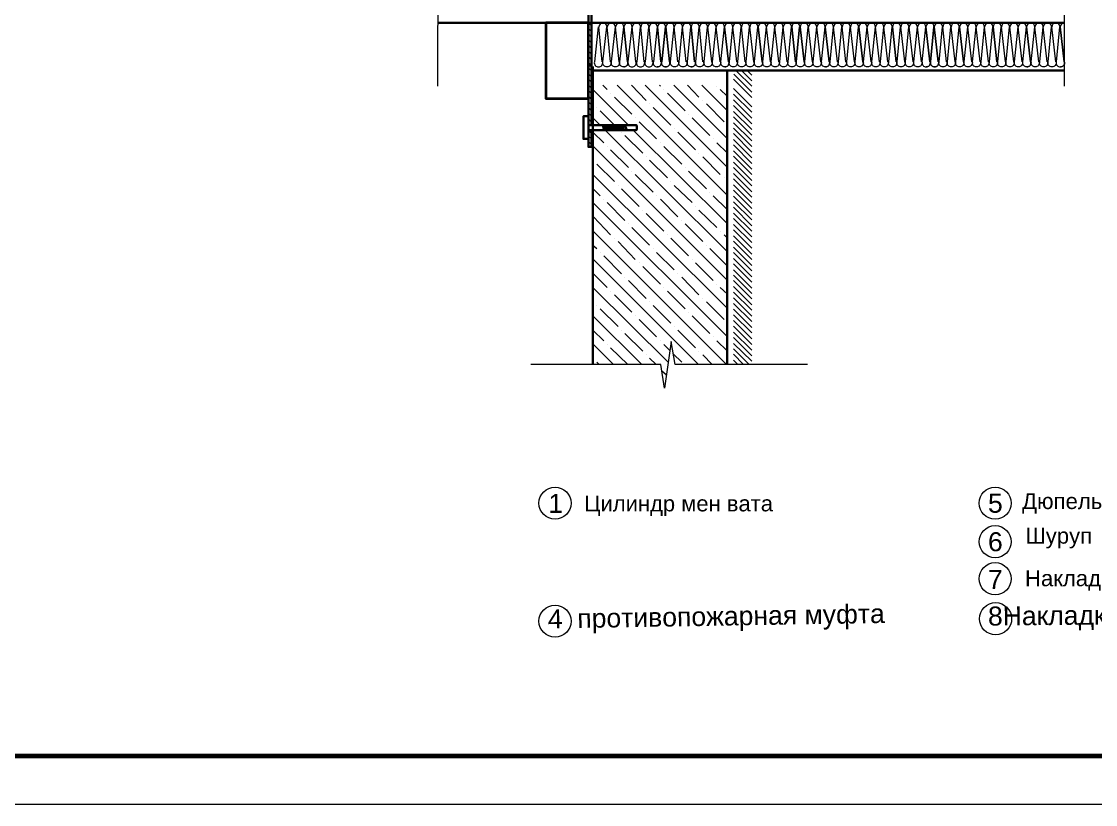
# Model space of a CAD drawing. Header units: millimetres. Extents: x -10178924 to 11692288, y -947381 to 58396.
# Drawn here: x -107758 to -96682, y -25808 to -17737 of the extents above; entities that cross this region are included whole.
import ezdxf

# ---------------------------------------------------------------- set-up
doc = ezdxf.new("R2010")
doc.units = ezdxf.units.MM
for name, color, linetype, true_color in [('PDF _!ВК_надписи', 7, 'Continuous', 0xffffff), ('PDF _!К1', 7, 'Continuous', 0xb85c00), ('PDF _Сталь', 7, 'Continuous', 0x545454), ('PDF _Штрих Мин. Вата', 7, 'Continuous', 0xb09603)]:
    doc.layers.add(name, color=color, linetype=linetype, true_color=true_color)
doc.layers.add('PDF _0', color=7, linetype='Continuous', lineweight=9)
doc.layers.add('PDF _Текст', color=7, linetype='Continuous', lineweight=5)
for name, color, linetype in [('PDF _Железобетон', 7, 'Continuous'), ('PDF _Сноски', 7, 'Continuous'), ('PDF _Тонкая линия', 7, 'Continuous'), ('PDF _Штрих Железобетон', 7, 'Continuous'), ('PDF _Штрих Сталь', 7, 'Continuous')]:
    doc.layers.add(name, color=color, linetype=linetype)
doc.styles.add('PDF Arial-BoldItalicMT', font='arial.ttf')
doc.styles.add('PDF Arial-ItalicMT', font='arial.ttf')
doc.styles.add('PDF ArialMT', font='arial.ttf')

msp = doc.modelspace()

# ---------------------------------------------------------------- linework, layer by layer
at = {"layer": 'PDF _!ВК_надписи', "color": 7, "linetype": 'Continuous', "lineweight": 60, "elevation": -2956.2}
msp.add_lwpolyline([(-44253.2, 57790.7), (-44253.2, -25308.1), (-160653.6, -25308.1), (-160653.6, 57790.7)], close=True, dxfattribs=at)
at = {"layer": 'PDF _!К1', "lineweight": 35, "elevation": 2526.9}
msp.add_lwpolyline([(-101911.3, -18530.5), (-101911.3, -17752), (-102348.9, -17752), (-102348.9, -18530.5)], close=True, dxfattribs=at)
at = {"layer": 'PDF _0', "color": 18, "linetype": 'Continuous', "lineweight": 0, "true_color": 0x000000}
msp.add_line((-43753.6, -25807.6, -2956.2), (-162651.8, -25807.6, -2956.2), dxfattribs=at)
at = {"layer": 'PDF _Железобетон', "lineweight": 30, "elevation": 2526.9}
for points in [[(-101865.5, -18199.7), (-101865.5, -21273.1)], [(-100481.5, -18240.4), (-101865.5, -18240.4)], [(-100481.5, -18240.4), (-100481.5, -21273.1)]]:
    msp.add_lwpolyline(points, dxfattribs=at)
at = {"layer": 'PDF _Сноски', "lineweight": 18}
for centre in [(-102255.9, -22701.7, 2526.9), (-97716.9, -22701.7, 2526.9), (-97716.9, -22701.7, 2526.9), (-97716.9, -23098.6, 2526.9), (-97716.9, -23480.2, 2526.9), (-102255.9, -23917.8, 2526.9), (-97711.9, -23892.4, 2526.9)]:
    msp.add_circle(centre, 165.4, dxfattribs=at)
at = {"layer": 'PDF _Сталь', "lineweight": 30, "elevation": 2526.9}
for points in [[(-101880.8, -15401.1), (-101880.8, -18189.6), (-101911.3, -18189.6), (-101911.3, -15177.3), (-101880.8, -15177.3), (-101880.8, -15345.2)], [(-97006.1, -17752), (-103463.3, -17752)], [(-101880.8, -18805.2), (-101880.8, -18189.6), (-101911.3, -18189.6), (-101911.3, -19029.1), (-101880.8, -19029.1), (-101880.8, -18856.1)], [(-97006.1, -18240.4), (-101865.5, -18240.4)], [(-98354.6, -18240.4), (-98415.6, -18240.4)], [(-101911.3, -18805.2), (-101417.7, -18805.2), (-101412.7, -18810.3), (-101412.7, -18851), (-101417.7, -18856.1), (-101911.3, -18856.1)], [(-101763.8, -18805.2), (-101748.5, -18856.1)], [(-101738.3, -18805.2), (-101723, -18856.1)], [(-101712.9, -18805.2), (-101697.6, -18856.1)], [(-101687.4, -18805.2), (-101672.2, -18856.1)], [(-101662, -18805.2), (-101646.7, -18856.1)], [(-101636.5, -18805.2), (-101621.3, -18856.1)], [(-101611.1, -18805.2), (-101595.8, -18856.1)], [(-101585.7, -18805.2), (-101570.4, -18856.1)], [(-101560.2, -18805.2), (-101545, -18856.1)], [(-101534.8, -18805.2), (-101514.4, -18856.1)]]:
    msp.add_lwpolyline(points, dxfattribs=at)
msp.add_lwpolyline([(-101911.3, -18947.7), (-101962.2, -18947.7), (-101962.2, -18713.7), (-101911.3, -18713.7)], close=True, dxfattribs=at)
at = {"layer": 'PDF _Тонкая линия', "lineweight": 18, "elevation": 2526.9}
for points in [[(-103468.4, -15782.8), (-103463.3, -16998.9), (-103707.5, -17034.5), (-103224.1, -17105.7), (-103463.3, -17146.4), (-103468.4, -18403.3)], [(-97006.1, -15782.8), (-97006.1, -16998.9), (-97245.3, -17034.5), (-96761.9, -17105.7), (-97006.1, -17146.4), (-97006.1, -18403.3)], [(-99652.1, -21273.1), (-101015.8, -21273.1), (-101056.5, -21033.9), (-101127.7, -21517.3), (-101163.3, -21273.1), (-102506.7, -21273.1)]]:
    msp.add_lwpolyline(points, dxfattribs=at)
at = {"layer": 'PDF _Штрих Железобетон', "lineweight": 18, "elevation": 2526.9}
for points in [[(-101865.5, -18438.9), (-101499.2, -18805.2)], [(-101763.8, -18393.1), (-101718, -18438.9)], [(-101682.3, -18474.5), (-101682.3, -18474.5)], [(-101616.2, -18393.1), (-100481.5, -19527.8)], [(-101468.6, -18393.1), (-101316, -18550.8)], [(-101326.2, -18393.1), (-100481.5, -19237.8)], [(-101178.6, -18393.1), (-101168.4, -18403.3)], [(-101132.8, -18438.9), (-101132.8, -18438.9)], [(-101097.2, -18474.5), (-100914, -18657.7)], [(-101031, -18393.1), (-100481.5, -18942.6)], [(-100888.6, -18393.1), (-100771.5, -18515.2)], [(-100741, -18393.1), (-100481.5, -18652.6)], [(-100588.3, -18403.3), (-100588.3, -18403.3)], [(-100552.7, -18438.9), (-100481.5, -18505)], [(-101865.5, -18581.4), (-101860.4, -18586.5)], [(-101641.6, -18515.2), (-101463.5, -18693.3)], [(-101280.4, -18586.5), (-101280.4, -18586.5)], [(-100730.8, -18550.8), (-100730.8, -18550.8)], [(-100695.2, -18586.5), (-100512, -18769.6)], [(-101824.8, -18622.1), (-101824.8, -18622.1)], [(-101789.2, -18657.7), (-101641.6, -18805.2)], [(-101244.7, -18622.1), (-101061.6, -18805.2)], [(-100878.4, -18693.3), (-100878.4, -18693.3)], [(-101865.5, -18728.9), (-101789.2, -18805.2)], [(-101427.9, -18728.9), (-101427.9, -18728.9)], [(-101387.2, -18769.6), (-101209.1, -18947.7)], [(-100842.8, -18728.9), (-100659.6, -18912.1)], [(-101865.5, -18876.5), (-101753.6, -18988.4)], [(-101738.3, -18856.1), (-100481.5, -20107.9)], [(-101570.4, -18876.5), (-101570.4, -18876.5)], [(-101534.8, -18912.1), (-101351.6, -19095.3)], [(-101448.3, -18856.1), (-100481.5, -19817.8)], [(-101025.9, -18840.9), (-101025.9, -18840.9)], [(-100990.3, -18876.5), (-100807.1, -19059.7)], [(-101865.5, -19019), (-100481.5, -20403)], [(-101718, -19024), (-101718, -19024)], [(-101168.4, -18988.4), (-101168.4, -18988.4)], [(-101132.8, -19024), (-100949.6, -19207.2)], [(-100624, -18947.7), (-100624, -18947.7)], [(-100588.3, -18988.4), (-100481.5, -19090.2)], [(-101682.3, -19059.7), (-101499.2, -19242.8)], [(-101316, -19130.9), (-101316, -19130.9)], [(-100771.5, -19095.3), (-100771.5, -19095.3)], [(-100730.8, -19130.9), (-100552.7, -19314.1)], [(-101860.4, -19166.5), (-101860.4, -19166.5)], [(-101824.8, -19207.2), (-101641.6, -19385.3)], [(-101280.4, -19166.5), (-101097.2, -19349.7)], [(-100914, -19242.8), (-100914, -19242.8)], [(-101865.5, -19314.1), (-100481.5, -20693)], [(-101463.5, -19278.5), (-101463.5, -19278.5)], [(-101427.9, -19314.1), (-101244.7, -19497.3)], [(-100878.4, -19278.5), (-100695.2, -19461.6)], [(-100512, -19349.7), (-100512, -19349.7)], [(-101865.5, -19456.6), (-101789.2, -19532.9)], [(-101606, -19426), (-101606, -19426)], [(-101570.4, -19461.6), (-101387.2, -19644.8)], [(-101061.6, -19385.3), (-101061.6, -19385.3)], [(-101025.9, -19426), (-100842.8, -19604.1)], [(-101865.5, -19604.1), (-100481.5, -20983.1)], [(-101753.6, -19568.5), (-101753.6, -19568.5)], [(-101718, -19604.1), (-101534.8, -19787.3)], [(-101209.1, -19532.9), (-101209.1, -19532.9)], [(-101168.4, -19568.5), (-100990.3, -19751.7)], [(-100659.6, -19497.3), (-100659.6, -19497.3)], [(-100624, -19532.9), (-100481.5, -19675.4)], [(-101351.6, -19680.4), (-101351.6, -19680.4)], [(-100807.1, -19644.8), (-100807.1, -19644.8)], [(-100771.5, -19680.4), (-100588.3, -19858.5)], [(-101860.4, -19751.7), (-101682.3, -19934.9)], [(-101499.2, -19822.9), (-101499.2, -19822.9)], [(-101316, -19716.1), (-101132.8, -19899.2)], [(-100949.6, -19787.3), (-100949.6, -19787.3)], [(-100914, -19822.9), (-100730.8, -20006.1)], [(-101865.5, -19894.2), (-100486.6, -21273.1)], [(-101463.5, -19858.5), (-101280.4, -20041.7)], [(-101097.2, -19934.9), (-101097.2, -19934.9)], [(-100552.7, -19899.2), (-100552.7, -19899.2)], [(-100512, -19934.9), (-100481.5, -19965.4)], [(-101865.5, -20041.7), (-101824.8, -20077.3)], [(-101641.6, -19970.5), (-101641.6, -19970.5)], [(-101606, -20006.1), (-101427.9, -20189.3)], [(-101061.6, -19970.5), (-100878.4, -20153.7)], [(-100695.2, -20041.7), (-100695.2, -20041.7)], [(-101789.2, -20118), (-101789.2, -20118)], [(-101753.6, -20153.7), (-101570.4, -20336.8)], [(-101244.7, -20077.3), (-101244.7, -20077.3)], [(-101209.1, -20118), (-101025.9, -20296.1)], [(-100659.6, -20077.3), (-100481.5, -20255.4)], [(-101865.5, -20184.2), (-100776.6, -21273.1)], [(-101387.2, -20224.9), (-101387.2, -20224.9)], [(-101351.6, -20260.5), (-101168.4, -20443.7)], [(-100842.8, -20189.3), (-100842.8, -20189.3)], [(-100807.1, -20224.9), (-100624, -20408.1)], [(-101865.5, -20331.8), (-101718, -20479.3)], [(-101534.8, -20372.5), (-101534.8, -20372.5)], [(-100990.3, -20336.8), (-100990.3, -20336.8)], [(-100949.6, -20372.5), (-100771.5, -20555.6)], [(-101865.5, -20479.3), (-101087, -21252.7)], [(-101499.2, -20408.1), (-101316, -20591.3)], [(-101132.8, -20479.3), (-101132.8, -20479.3)], [(-100588.3, -20443.7), (-100588.3, -20443.7)], [(-100552.7, -20479.3), (-100481.5, -20545.5)], [(-101682.3, -20514.9), (-101682.3, -20514.9)], [(-101641.6, -20555.6), (-101463.5, -20733.7)], [(-101097.2, -20514.9), (-100914, -20698.1)], [(-100730.8, -20591.3), (-100730.8, -20591.3)], [(-101865.5, -20621.8), (-101860.4, -20626.9)], [(-101824.8, -20662.5), (-101824.8, -20662.5)], [(-101789.2, -20698.1), (-101606, -20881.3)], [(-101280.4, -20626.9), (-101280.4, -20626.9)], [(-101244.7, -20662.5), (-101061.6, -20845.7)], [(-100695.2, -20626.9), (-100512, -20810.1)], [(-101865.5, -20769.4), (-101361.8, -21273.1)], [(-101427.9, -20769.4), (-101427.9, -20769.4)], [(-101387.2, -20810.1), (-101209.1, -20988.2)], [(-100878.4, -20733.7), (-100878.4, -20733.7)], [(-100842.8, -20769.4), (-100659.6, -20952.5)], [(-101865.5, -20916.9), (-101753.6, -21028.9)], [(-101570.4, -20916.9), (-101570.4, -20916.9)], [(-101025.9, -20881.3), (-101025.9, -20881.3)], [(-100990.3, -20916.9), (-100807.1, -21100.1)], [(-101534.8, -20952.5), (-101351.6, -21135.7)], [(-101168.4, -21028.9), (-101168.4, -21028.9)], [(-100624, -20988.2), (-100624, -20988.2)], [(-100588.3, -21028.9), (-100481.5, -21130.6)], [(-101865.5, -21059.4), (-101651.8, -21273.1)], [(-101718, -21064.5), (-101718, -21064.5)], [(-101682.3, -21100.1), (-101504.2, -21273.1)], [(-101132.8, -21064.5), (-101066.7, -21130.6)], [(-100771.5, -21135.7), (-100771.5, -21135.7)], [(-101860.4, -21207), (-101860.4, -21207)], [(-101824.8, -21247.7), (-101799.4, -21273.1)], [(-101316, -21171.3), (-101316, -21171.3)], [(-101280.4, -21207), (-101214.2, -21273.1)], [(-101036.1, -21161.2), (-100949.6, -21247.7)], [(-100730.8, -21171.3), (-100634.1, -21273.1)], [(-101158.2, -21334.2), (-101107.4, -21380)], [(-101127.7, -21507.2), (-101127.7, -21507.2)]]:
    msp.add_lwpolyline(points, dxfattribs=at)
at = {"layer": 'PDF _Штрих Мин. Вата', "lineweight": 18, "elevation": 2526.9}
for points in [[(-101809.6, -17792.7), (-101850.3, -18153.9, 0.463058), (-101807, -18204.8, 0.4630581), (-101763.8, -18153.9), (-101723, -17792.7)], [(-97003.6, -17752, 0.4142061), (-97046.8, -17795.2, 0.9999873), (-97133.4, -17795.2, 0.9999873), (-97219.9, -17795.2, 0.9999873), (-97306.4, -17795.2, 0.9999873), (-97392.9, -17795.2, 0.9999873), (-97479.4, -17795.2, 0.9999873), (-97565.9, -17795.2, 0.9999873), (-97652.4, -17795.2, 0.9999873), (-97738.9, -17795.2, 0.9999873), (-97825.4, -17795.2, 0.9999873), (-97911.9, -17795.2, 0.9999873), (-97998.4, -17795.2, 0.9999873), (-98084.9, -17795.2, 0.9999873), (-98171.4, -17795.2, 0.9999873), (-98257.9, -17795.2, 0.9999873), (-98344.4, -17795.2, 0.9999873), (-98430.9, -17795.2, 0.9999873), (-98517.4, -17795.2, 0.9999873), (-98603.9, -17795.2, 0.9999873), (-98690.4, -17795.2, 0.9999873), (-98776.9, -17795.2, 0.9999873), (-98863.4, -17795.2, 0.9999873), (-98949.9, -17795.2, 0.9999873), (-99036.4, -17795.2, 0.9999873), (-99122.9, -17795.2, 0.9999873), (-99209.4, -17795.2, 0.9999873), (-99295.9, -17795.2, 0.9999873), (-99382.4, -17795.2, 0.9999873), (-99468.9, -17795.2, 0.9999873), (-99555.4, -17795.2, 0.9999873), (-99641.9, -17795.2, 0.9999873), (-99728.4, -17795.2, 0.9999873), (-99814.9, -17795.2, 0.9999873), (-99901.4, -17795.2, 0.9999873), (-99987.9, -17795.2, 0.9999873), (-100074.4, -17795.2, 0.9999873), (-100160.9, -17795.2, 0.9999873), (-100247.4, -17795.2, 0.9999873), (-100333.9, -17795.2, 0.9999873), (-100420.4, -17795.2, 0.9999873), (-100506.9, -17795.2, 0.9999873), (-100593.4, -17795.2, 0.9999873), (-100679.9, -17795.2, 0.9999873), (-100766.4, -17795.2, 0.9999873), (-100852.9, -17795.2, 0.9999873), (-100939.4, -17795.2, 0.9999873), (-101025.9, -17795.2, 0.9999873), (-101112.4, -17795.2, 0.9999873), (-101198.9, -17795.2, 0.9999873), (-101285.5, -17795.2, 0.9999873), (-101372, -17795.2, 0.9999873), (-101458.5, -17795.2, 0.9999873), (-101545, -17795.2, 0.9999873), (-101631.5, -17795.2, 0.9999873), (-101718, -17795.2, 0.9999873), (-101804.5, -17795.2)], [(-101636.5, -17792.7), (-101677.3, -18153.9, -0.4630581), (-101720.5, -18204.8, -0.4630596), (-101762.6, -18155.2)], [(-101550, -17792.7), (-101590.8, -18153.9, -0.4630581), (-101634, -18204.8, -0.463058), (-101676.7, -18154.5)], [(-101463.5, -17792.7), (-101504.2, -18153.9, -0.4630581), (-101547.5, -18204.8, -0.463058), (-101590.2, -18154.5)], [(-100944.5, -17792.7), (-100980.1, -18153.9, -0.4630581), (-101023.4, -18204.8, -0.4630596), (-101065.5, -18155.2)], [(-100858, -17792.7), (-100893.6, -18153.9, -0.4630597), (-100936.3, -18205.5, -0.463058), (-100979.6, -18154.5)], [(-100771.5, -17792.7), (-100807.1, -18153.9, -0.4630597), (-100849.8, -18205.5, -0.4630596), (-100892.5, -18155.2)], [(-100685, -17792.7), (-100720.6, -18153.9, -0.4630581), (-100763.9, -18204.8, -0.4630596), (-100806, -18155.2)], [(-100598.5, -17792.7), (-100634.1, -18153.9, -0.4630581), (-100677.4, -18204.8, -0.463058), (-100720.1, -18154.5)], [(-100512, -17792.7), (-100547.6, -18153.9, -0.4630581), (-100590.9, -18204.8, -0.463058), (-100633.6, -18154.5)], [(-100425.5, -17792.7), (-100461.1, -18153.9, -0.4630597), (-100503.8, -18205.5, -0.4630596), (-100546.5, -18155.2)], [(-100339, -17792.7), (-100374.6, -18153.9, -0.4630581), (-100417.9, -18204.8, -0.4630596), (-100460, -18155.2)], [(-100252.5, -17792.7), (-100288.1, -18153.9, -0.4630581), (-100331.4, -18204.8, -0.4630596), (-100373.4, -18155.2)], [(-100166, -17792.7), (-100201.6, -18153.9, -0.4630581), (-100244.9, -18204.8, -0.4630596), (-100286.9, -18155.2)], [(-100079.5, -17792.7), (-100115.1, -18153.9, -0.4630597), (-100157.8, -18205.5, -0.463058), (-100201.1, -18154.5)], [(-99993, -17792.7), (-100028.6, -18153.9, -0.4630581), (-100071.9, -18204.8, -0.463058), (-100114.5, -18154.5, -0.4630581), (-100158.4, -18204.8)], [(-99906.5, -17792.7), (-99942.1, -18153.9, -0.4630581), (-99985.4, -18204.8, -0.463058), (-100028, -18154.5)], [(-99820, -17792.7), (-99855.6, -18153.9, -0.4630581), (-99898.9, -18204.8, -0.463058), (-99941.5, -18154.5)], [(-99647, -17792.7), (-99682.6, -18153.9, -0.4630581), (-99725.9, -18204.8, -0.463058), (-99768.5, -18154.5, -0.4630581), (-99812.4, -18204.8, -0.463058), (-99855, -18154.5)], [(-99560.5, -17792.7), (-99596.1, -18153.9, -0.4630581), (-99639.4, -18204.8, -0.463058), (-99682, -18154.5, -0.4630581), (-99725.9, -18204.8, -0.463058), (-99768.5, -18154.5, -0.4630581), (-99812.4, -18204.8)], [(-99474, -17792.7), (-99509.6, -18153.9, -0.4630581), (-99552.9, -18204.8, -0.463058), (-99595.5, -18154.5)], [(-99387.5, -17792.7), (-99423.1, -18153.9, -0.4630581), (-99466.4, -18204.8, -0.463058), (-99509, -18154.5)], [(-99301, -17792.7), (-99336.6, -18153.9, -0.4630581), (-99379.9, -18204.8, -0.4630596), (-99421.9, -18155.2)], [(-99214.5, -17792.7), (-99250.1, -18153.9, -0.4630581), (-99293.4, -18204.8, -0.4630596), (-99335.4, -18155.2)], [(-99128, -17792.7), (-99163.6, -18153.9, -0.4630581), (-99206.9, -18204.8, -0.4630596), (-99248.9, -18155.2)], [(-99041.5, -17792.7), (-99077.1, -18153.9, -0.4630597), (-99119.7, -18205.5, -0.4630596), (-99162.4, -18155.2)], [(-98955, -17792.7), (-98990.6, -18153.9, -0.4630581), (-99033.9, -18204.8, -0.463058), (-99076.5, -18154.5, -0.4630581), (-99120.4, -18204.8)], [(-98868.5, -17792.7), (-98904.1, -18153.9, -0.4630581), (-98947.4, -18204.8, -0.463058), (-98990, -18154.5)], [(-98782, -17792.7), (-98817.6, -18153.9, -0.4630581), (-98860.8, -18204.8, -0.4630596), (-98902.9, -18155.2)], [(-98695.5, -17792.7), (-98731.1, -18153.9, -0.4630581), (-98774.3, -18204.8, -0.4630596), (-98816.3, -18155.2)], [(-98609, -17792.7), (-98644.6, -18153.9, -0.4630581), (-98687.8, -18204.8, -0.463058), (-98730.5, -18154.5, -0.4630581), (-98774.3, -18204.8)], [(-98522.5, -17792.7), (-98558.1, -18153.9, -0.4630581), (-98601.3, -18204.8, -0.4630596), (-98643.3, -18155.2)], [(-98436, -17792.7), (-98471.6, -18153.9, -0.4630581), (-98514.8, -18204.8, -0.4630596), (-98556.8, -18155.2)], [(-98263, -17792.7), (-98298.6, -18153.9, -0.4630581), (-98341.8, -18204.8, -0.4630596), (-98383.8, -18155.2, 0.4630596), (-98341.1, -18205.5, 0.4630581), (-98299.2, -18154.5)], [(-98176.5, -17792.7), (-98212.1, -18153.9, -0.4630581), (-98255.3, -18204.8, -0.4630596), (-98297.3, -18155.2)], [(-98090, -17792.7), (-98125.6, -18153.9, -0.4630581), (-98168.8, -18204.8, -0.463058), (-98211.5, -18154.5)], [(-98003.5, -17792.7), (-98039.1, -18153.9, -0.4630581), (-98082.3, -18204.8, -0.463058), (-98125, -18154.5)], [(-97917, -17792.7), (-97952.6, -18153.9, -0.4630581), (-97995.8, -18204.8, -0.463058), (-98038.5, -18154.5, -0.4630581), (-98082.3, -18204.8)], [(-97830.5, -17792.7), (-97866.1, -18153.9, -0.4630581), (-97909.3, -18204.8, -0.4630596), (-97951.3, -18155.2)], [(-97744, -17792.7), (-97779.6, -18153.9, -0.4630581), (-97822.8, -18204.8, -0.463058), (-97865.5, -18154.5)], [(-97657.5, -17792.7), (-97693.1, -18153.9, -0.4630581), (-97736.3, -18204.8, -0.463058), (-97779, -18154.5)], [(-97571, -17792.7), (-97606.6, -18153.9, -0.4630581), (-97649.8, -18204.8, -0.463058), (-97692.5, -18154.5, -0.4630581), (-97736.3, -18204.8)], [(-97484.4, -17792.7), (-97520.1, -18153.9, -0.4630581), (-97563.3, -18204.8, -0.463058), (-97606, -18154.5)], [(-97397.9, -17792.7), (-97433.6, -18153.9, -0.4630581), (-97476.8, -18204.8, -0.463058), (-97519.5, -18154.5)], [(-97311.4, -17792.7), (-97347.1, -18153.9, -0.4630597), (-97389.6, -18205.5, -0.4630596), (-97432.3, -18155.2)], [(-97224.9, -17792.7), (-97260.6, -18153.9, -0.4630581), (-97303.8, -18204.8, -0.4630596), (-97345.8, -18155.2)], [(-97138.4, -17792.7), (-97174.1, -18153.9, -0.4630581), (-97217.3, -18204.8, -0.4630596), (-97259.2, -18155.2)], [(-97051.9, -17792.7), (-97087.6, -18153.9, -0.4630581), (-97130.8, -18204.8, -0.463058), (-97173.5, -18154.5)], [(-101547.5, -18204.8, 0.4630581), (-101503.7, -18154.5, 0.463058), (-101461, -18204.8, 0.4630581), (-101418.3, -18154.5)], [(-101416.6, -18155.2, 0.4630596), (-101373.9, -18205.5, 0.4630581), (-101331.8, -18154.5)], [(-101330.1, -18155.2, 0.4630596), (-101287.4, -18205.5, 0.4630581), (-101245.3, -18154.5)], [(-101243.6, -18155.2, 0.4630596), (-101201.5, -18204.8, 0.4630581), (-101158.8, -18154.5, -0.4630581), (-101201.5, -18204.8)], [(-101114.4, -18205.5, -0.4630596), (-101157.1, -18155.2, 0.4630596), (-101114.4, -18205.5, 0.4630581), (-101072.3, -18154.5, -0.4630581), (-101114.4, -18205.5)], [(-98470.3, -18155.2, 0.4630596), (-98428.3, -18204.8, 0.4630581), (-98385.7, -18154.5, -0.4630581), (-98428.3, -18204.8)], [(-97087, -18154.5, 0.463058), (-97044.3, -18204.8, 0.4630581), (-97001.6, -18154.5, -0.4630581), (-97044.3, -18204.8)]]:
    msp.add_lwpolyline(points, format="xyb", dxfattribs=at)
for points in [[(-101768.8, -18153.9), (-101804.5, -17792.7)], [(-101682.3, -18153.9), (-101718, -17792.7)], [(-101595.8, -18153.9), (-101631.5, -17792.7)], [(-101422.8, -18153.9), (-101458.5, -17792.7)], [(-101377, -17792.7), (-101412.7, -18153.9)], [(-101336.3, -18153.9), (-101372, -17792.7)], [(-101290.5, -17792.7), (-101326.2, -18153.9)], [(-101249.8, -18153.9), (-101285.5, -17792.7)], [(-101204, -17792.7), (-101239.7, -18153.9)], [(-101031, -17792.7), (-101066.7, -18153.9)], [(-100990.3, -18153.9), (-101025.9, -17792.7)], [(-100903.8, -18153.9), (-100939.4, -17792.7)], [(-100730.8, -18153.9), (-100766.4, -17792.7)], [(-100639.2, -18153.9), (-100679.9, -17792.7)], [(-100552.7, -18153.9), (-100593.4, -17792.7)], [(-100379.7, -18153.9), (-100420.4, -17792.7)], [(-100293.2, -18153.9), (-100333.9, -17792.7)], [(-100206.7, -18153.9), (-100247.4, -17792.7)], [(-100033.7, -18153.9), (-100074.4, -17792.7)], [(-99947.2, -18153.9), (-99987.9, -17792.7)], [(-99860.7, -18153.9), (-99901.4, -17792.7)], [(-99601.2, -18153.9), (-99641.9, -17792.7)], [(-99514.7, -18153.9), (-99555.4, -17792.7)], [(-99341.7, -18153.9), (-99382.4, -17792.7)], [(-99255.2, -18153.9), (-99295.9, -17792.7)], [(-99168.7, -18153.9), (-99209.4, -17792.7)], [(-98995.7, -18153.9), (-99036.4, -17792.7)], [(-98909.2, -18153.9), (-98949.9, -17792.7)], [(-98822.7, -18153.9), (-98863.4, -17792.7)], [(-98649.7, -18153.9), (-98690.4, -17792.7)], [(-98563.2, -18153.9), (-98603.9, -17792.7)], [(-98476.7, -18153.9), (-98517.4, -17792.7)], [(-98217.2, -18153.9), (-98257.9, -17792.7)], [(-98130.7, -18153.9), (-98171.4, -17792.7)], [(-97957.7, -18153.9), (-97998.4, -17792.7)], [(-97871.2, -18153.9), (-97911.9, -17792.7)], [(-97784.7, -18153.9), (-97825.4, -17792.7)], [(-97611.7, -18153.9), (-97652.4, -17792.7)], [(-97525.2, -18153.9), (-97565.9, -17792.7)], [(-97438.7, -18153.9), (-97479.4, -17792.7)], [(-97265.6, -18153.9), (-97306.4, -17792.7)], [(-97179.1, -18153.9), (-97219.9, -17792.7)], [(-97092.6, -18153.9), (-97133.4, -17792.7)], [(-101809.6, -18199.7), (-101809.6, -18199.7)], [(-101723, -18199.7), (-101723, -18199.7)], [(-101636.5, -18199.7), (-101636.5, -18199.7)], [(-101550, -18199.7), (-101550, -18199.7)], [(-101463.5, -18199.7), (-101463.5, -18199.7)], [(-101377, -18199.7), (-101377, -18199.7)], [(-101290.5, -18199.7), (-101290.5, -18199.7)], [(-101204, -18199.7), (-101204, -18199.7)], [(-101117.5, -18199.7), (-101117.5, -18199.7)], [(-101117.5, -18199.7), (-101117.5, -18199.7)], [(-101025.9, -18199.7), (-101025.9, -18199.7)], [(-100939.4, -18199.7), (-100939.4, -18199.7)], [(-100852.9, -18199.7), (-100852.9, -18199.7)], [(-100766.4, -18199.7), (-100766.4, -18199.7)], [(-100679.9, -18199.7), (-100679.9, -18199.7)], [(-100593.4, -18199.7), (-100593.4, -18199.7)], [(-100506.9, -18199.7), (-100506.9, -18199.7)], [(-100420.4, -18199.7), (-100420.4, -18199.7)], [(-100333.9, -18199.7), (-100333.9, -18199.7)], [(-100247.4, -18199.7), (-100247.4, -18199.7)], [(-100160.9, -18199.7), (-100160.9, -18199.7)], [(-100074.4, -18199.7), (-100074.4, -18199.7)], [(-99987.9, -18199.7), (-99987.9, -18199.7)], [(-99901.4, -18199.7), (-99901.4, -18199.7)], [(-99814.9, -18199.7), (-99814.9, -18199.7)], [(-99728.4, -18199.7), (-99728.4, -18199.7)], [(-99728.4, -18199.7), (-99728.4, -18199.7)], [(-99641.9, -18199.7), (-99641.9, -18199.7)], [(-99555.4, -18199.7), (-99555.4, -18199.7)], [(-99468.9, -18199.7), (-99468.9, -18199.7)], [(-99382.4, -18199.7), (-99382.4, -18199.7)], [(-99295.9, -18199.7), (-99295.9, -18199.7)], [(-99209.4, -18199.7), (-99209.4, -18199.7)], [(-99122.9, -18199.7), (-99122.9, -18199.7)], [(-99036.4, -18199.7), (-99036.4, -18199.7)], [(-98949.9, -18199.7), (-98949.9, -18199.7)], [(-98863.4, -18199.7), (-98863.4, -18199.7)], [(-98776.9, -18199.7), (-98776.9, -18199.7)], [(-98690.4, -18199.7), (-98690.4, -18199.7)], [(-98603.9, -18199.7), (-98603.9, -18199.7)], [(-98517.4, -18199.7), (-98517.4, -18199.7)], [(-98430.9, -18199.7), (-98430.9, -18199.7)], [(-98257.9, -18199.7), (-98257.9, -18199.7)], [(-98171.4, -18199.7), (-98171.4, -18199.7)], [(-98084.9, -18199.7), (-98084.9, -18199.7)], [(-97998.4, -18199.7), (-97998.4, -18199.7)], [(-97911.9, -18199.7), (-97911.9, -18199.7)], [(-97825.4, -18199.7), (-97825.4, -18199.7)], [(-97738.9, -18199.7), (-97738.9, -18199.7)], [(-97652.4, -18199.7), (-97652.4, -18199.7)], [(-97565.9, -18199.7), (-97565.9, -18199.7)], [(-97479.4, -18199.7), (-97479.4, -18199.7)], [(-97392.9, -18199.7), (-97392.9, -18199.7)], [(-97306.4, -18199.7), (-97306.4, -18199.7)], [(-97219.9, -18199.7), (-97219.9, -18199.7)], [(-97133.4, -18199.7), (-97133.4, -18199.7)], [(-97046.8, -18199.7), (-97046.8, -18199.7)]]:
    msp.add_lwpolyline(points, dxfattribs=at)
for points in [[(-101545, -17792.7), (-101509.3, -18153.9)], [(-101198.9, -17792.7), (-101163.3, -18153.9)], [(-101153.2, -18153.9), (-101117.5, -17792.7)], [(-101112.4, -17792.7), (-101076.8, -18153.9)], [(-100852.9, -17792.7), (-100817.3, -18153.9)], [(-100506.9, -17792.7), (-100466.2, -18153.9)], [(-100160.9, -17792.7), (-100120.2, -18153.9)], [(-99814.9, -17792.7), (-99774.2, -18153.9)], [(-99769.1, -18153.9), (-99733.5, -17792.7)], [(-99728.4, -17792.7), (-99687.7, -18153.9)], [(-99468.9, -17792.7), (-99428.2, -18153.9)], [(-99122.9, -17792.7), (-99082.2, -18153.9)], [(-98776.9, -17792.7), (-98736.2, -18153.9)], [(-98430.9, -17792.7), (-98390.2, -18153.9)], [(-98385.1, -18153.9), (-98349.5, -17792.7)], [(-98344.4, -17792.7), (-98303.7, -18153.9)], [(-98084.9, -17792.7), (-98044.2, -18153.9)], [(-97738.9, -17792.7), (-97698.2, -18153.9)], [(-97392.9, -17792.7), (-97352.2, -18153.9)], [(-97046.8, -17792.7), (-97006.1, -18153.9)]]:
    msp.add_lwpolyline(points, close=True, dxfattribs=at)
at = {"layer": 'PDF _Штрих Мин. Вата', "lineweight": 18}
for centre in [(-100850.4, -18161.6, 2526.9), (-100504.4, -18161.6, 2526.9), (-99466.4, -18161.6, 2526.9), (-97390.3, -18161.6, 2526.9)]:
    msp.add_arc(centre, 43.3, 270.00017, 9.38768, dxfattribs=at)
at = {"layer": 'PDF _Штрих Сталь', "lineweight": 18, "elevation": 2526.9}
for points in [[(-101911.3, -17752), (-101880.8, -17782.5)], [(-101911.3, -17807.9), (-101880.8, -17838.5)], [(-101911.3, -17863.9), (-101880.8, -17899.5)], [(-101911.3, -17925), (-101880.8, -17955.5)], [(-101911.3, -17980.9), (-101880.8, -18016.6)], [(-101911.3, -18042), (-101880.8, -18072.5)], [(-101911.3, -18098), (-101880.8, -18133.6)], [(-101911.3, -18159), (-101880.8, -18189.6)], [(-101911.3, -18215), (-101880.8, -18245.5)], [(-101911.3, -18276.1), (-101880.8, -18306.6)], [(-100379.7, -18250.6), (-100227.1, -18403.3)], [(-100333.9, -18240.4), (-100227.1, -18347.3)], [(-100272.9, -18240.4), (-100227.1, -18291.3)], [(-101911.3, -18332), (-101880.8, -18362.6)], [(-100415.3, -18332), (-100227.1, -18520.3)], [(-100410.3, -18281.1), (-100227.1, -18464.3)], [(-101911.3, -18393.1), (-101880.8, -18423.6)], [(-101911.3, -18449.1), (-101880.8, -18479.6)], [(-100415.3, -18428.7), (-100227.1, -18617)], [(-100415.3, -18484.7), (-100227.1, -18673)], [(-101911.3, -18505), (-101880.8, -18540.7)], [(-101911.3, -18566.1), (-101880.8, -18596.6)], [(-100415.3, -18545.7), (-100227.1, -18734)], [(-100415.3, -18601.7), (-100227.1, -18790)], [(-101911.3, -18622.1), (-101880.8, -18657.7)], [(-101911.3, -18683.1), (-101880.8, -18713.7)], [(-100415.3, -18662.8), (-100227.1, -18851)], [(-100415.3, -18718.7), (-100227.1, -18907)], [(-101911.3, -18739.1), (-101880.8, -18774.7)], [(-101911.3, -18800.2), (-101906.2, -18805.2)], [(-100415.3, -18779.8), (-100227.1, -18968.1)], [(-101911.3, -18856.1), (-101880.8, -18891.8)], [(-101911.3, -18917.2), (-101880.8, -18947.7)], [(-100415.3, -18835.8), (-100227.1, -19024)], [(-100415.3, -18891.8), (-100227.1, -19085.1)], [(-101911.3, -18973.2), (-101880.8, -19003.7)], [(-100415.3, -18952.8), (-100227.1, -19141.1)], [(-100415.3, -19008.8), (-100227.1, -19202.1)], [(-100415.3, -19069.8), (-100227.1, -19258.1)], [(-100415.3, -19125.8), (-100227.1, -19314.1)], [(-100415.3, -19186.9), (-100227.1, -19375.1)], [(-100415.3, -19242.8), (-100227.1, -19431.1)], [(-100415.3, -19303.9), (-100227.1, -19492.2)], [(-100415.3, -19359.9), (-100227.1, -19548.1)], [(-100415.3, -19420.9), (-100227.1, -19609.2)], [(-100415.3, -19476.9), (-100227.1, -19665.2)], [(-100415.3, -19538), (-100227.1, -19726.2)], [(-100415.3, -19593.9), (-100227.1, -19782.2)], [(-100415.3, -19649.9), (-100227.1, -19843.3)], [(-100415.3, -19711), (-100227.1, -19899.2)], [(-100415.3, -19766.9), (-100227.1, -19955.2)], [(-100415.3, -19828), (-100227.1, -20016.3)], [(-100415.3, -19884), (-100227.1, -20072.3)], [(-100415.3, -19945), (-100227.1, -20133.3)], [(-100415.3, -20001), (-100227.1, -20189.3)], [(-100415.3, -20062.1), (-100227.1, -20250.3)], [(-100415.3, -20118), (-100227.1, -20306.3)], [(-100415.3, -20179.1), (-100227.1, -20367.4)], [(-100415.3, -20235.1), (-100227.1, -20423.3)], [(-100415.3, -20296.1), (-100227.1, -20484.4)], [(-100415.3, -20352.1), (-100227.1, -20540.4)], [(-100415.3, -20408.1), (-100227.1, -20596.4)], [(-100415.3, -20469.1), (-100227.1, -20657.4)], [(-100415.3, -20525.1), (-100227.1, -20713.4)], [(-100415.3, -20586.2), (-100227.1, -20774.4)], [(-100415.3, -20642.1), (-100227.1, -20830.4)], [(-100415.3, -20703.2), (-100227.1, -20891.5)], [(-100415.3, -20759.2), (-100227.1, -20947.4)], [(-100415.3, -20820.2), (-100227.1, -21008.5)], [(-100415.3, -20876.2), (-100227.1, -21064.5)], [(-100415.3, -20937.3), (-100227.1, -21125.5)], [(-100415.3, -20993.2), (-100227.1, -21181.5)], [(-100415.3, -21054.3), (-100227.1, -21237.5)], [(-100415.3, -21110.3), (-100252.5, -21273.1)], [(-100415.3, -21166.2), (-100313.6, -21273.1)], [(-100415.3, -21227.3), (-100369.5, -21273.1)]]:
    msp.add_lwpolyline(points, dxfattribs=at)

# ---------------------------------------------------------------- texts
at = {"layer": 'PDF _Текст', "char_height": 195.9, "attachment_point": 4, "style": 'PDF ArialMT'}
for s, insert in [('1', (-102324.6, -22703.6, 2526.9)), ('5', (-97790.7, -22703.6, 2526.9)), ('6', (-97790.7, -23100.5, 2526.9)), ('7', (-97790.7, -23487.3, 2526.9))]:
    msp.add_mtext(s, dxfattribs=dict(at, insert=insert))
at = {"layer": 'PDF _Текст', "color": 8, "true_color": 0x808080, "attachment_point": 4}
for s, insert, char_height, style in [('Цилиндр мен вата', (-101954, -22729.6, 2526.9), 162.288, 'PDF Arial-BoldItalicMT'), ('Дюпель', (-97439.6, -22704.2, 2526.9), 163.24, 'PDF Arial-ItalicMT'), ('Шуруп', (-97404.1, -23062, 2526.9), 163.24, 'PDF Arial-ItalicMT'), ('Накладка металлическая', (-97409.2, -23499.6, 2526.9), 163.235, 'PDF Arial-ItalicMT')]:
    msp.add_mtext(s, dxfattribs=dict(at, insert=insert, char_height=char_height, style=style))
at = {"layer": 'PDF _Текст', "char_height": 195.883, "attachment_point": 4, "style": 'PDF ArialMT'}
for s, insert, rotation in [('4  противопожарная муфта', (-102329.7, -23924.9, 2526.9), 0.94035), ('8Накладка металлическая', (-97790.7, -23894.3, 2526.9), 0.58056)]:
    msp.add_mtext(s, dxfattribs=dict(at, insert=insert, rotation=rotation))

doc.saveas('drawing.dxf')
